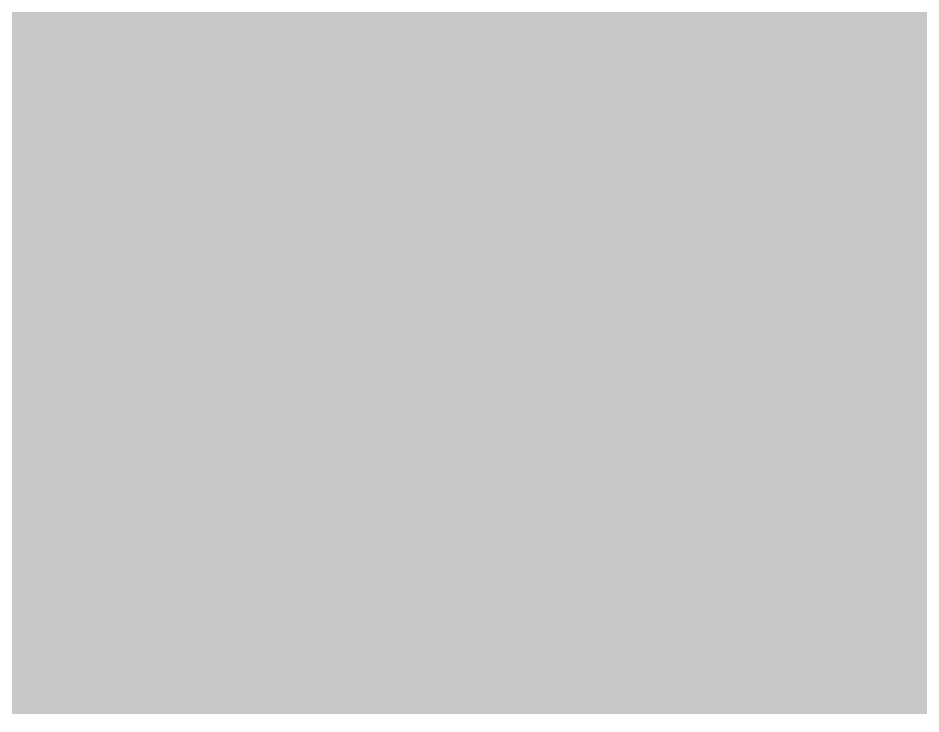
# Model space of a CAD drawing. Header units: inches. Extents: x 1.1 to 79.5, y 1.1 to 66.4.
# Drawn here: x 54.668 to 55.573, y 21.575 to 22.272 of the extents above; entities that cross this region are included whole.
import ezdxf

# ---------------------------------------------------------------- set-up
doc = ezdxf.new("R2010")
doc.units = ezdxf.units.IN
doc.layers.add('Top Layer', color=1, linetype='Continuous')

# ---------------------------------------------------------------- blocks, each defined once
blk = doc.blocks.new('QFN_20_36')
at = {"layer": 'Top Layer'}
blk.add_hatch(color=1, dxfattribs=at).paths.add_polyline_path([(4.28, -0.15), (3.58, -0.15), (3.58, 0.15), (4.28, 0.15)])

msp = doc.modelspace()

# ---------------------------------------------------------------- hatches: boundary and pattern name
at = {"layer": 'Top Layer'}
h = msp.add_hatch(color=1, dxfattribs=at)
h.paths.add_polyline_path([(70.325, 34.425), (70.325, 31.875), (69.85, 31.4), (66.8, 31.4), (65.35, 29.95), (65.35, 29.76488), (65.34996, 29.76469), (65.34985, 29.76452), (65.34036, 29.7164), (65.3306, 29.66734), (65.3306, 22.4306), (64.475, 21.575), (54.55, 21.575), (54.35, 21.775), (54.35, 22.7), (55.575, 22.7), (55.6, 22.725), (55.6, 23.425), (56.94755, 23.425), (57.24755, 23.125), (62.225, 23.125), (63.8, 24.7), (63.8, 33.8), (65.35, 35.35), (69.4, 35.35)])
h.paths.add_polyline_path([(67.65266, 35), (67.625, 35), (67.625, 33.575), (69.05, 33.575), (69.05, 33.60266), (68.99043, 33.90212), (68.87359, 34.1842), (68.70396, 34.43807), (68.48807, 34.65396), (68.2342, 34.82359), (67.95212, 34.94043)], flags=0)
h.paths.add_polyline_path([(67.375, 35), (67.34734, 35), (67.04788, 34.94043), (66.7658, 34.82359), (66.51193, 34.65396), (66.29603, 34.43807), (66.12641, 34.1842), (66.00957, 33.90212), (65.95, 33.60266), (65.95, 33.575), (67.375, 33.575)], flags=0)
h.paths.add_polyline_path([(69.05, 33.325), (67.625, 33.325), (67.625, 31.9), (67.65266, 31.9), (67.95212, 31.95957), (68.2342, 32.07641), (68.48807, 32.24603), (68.70396, 32.46193), (68.87359, 32.7158), (68.99043, 32.99788), (69.05, 33.29734)], flags=0)
h.paths.add_polyline_path([(67.375, 33.325), (65.95, 33.325), (65.95, 33.29734), (66.00957, 32.99788), (66.12641, 32.7158), (66.29603, 32.46193), (66.51193, 32.24603), (66.7658, 32.07641), (67.04788, 31.95957), (67.34734, 31.9), (67.375, 31.9)], flags=0)

# ---------------------------------------------------------------- block references
at = {"rotation": 270}
msp.add_blockref('QFN_20_36', (55, 26.25), dxfattribs=at)

doc.saveas('drawing.dxf')
